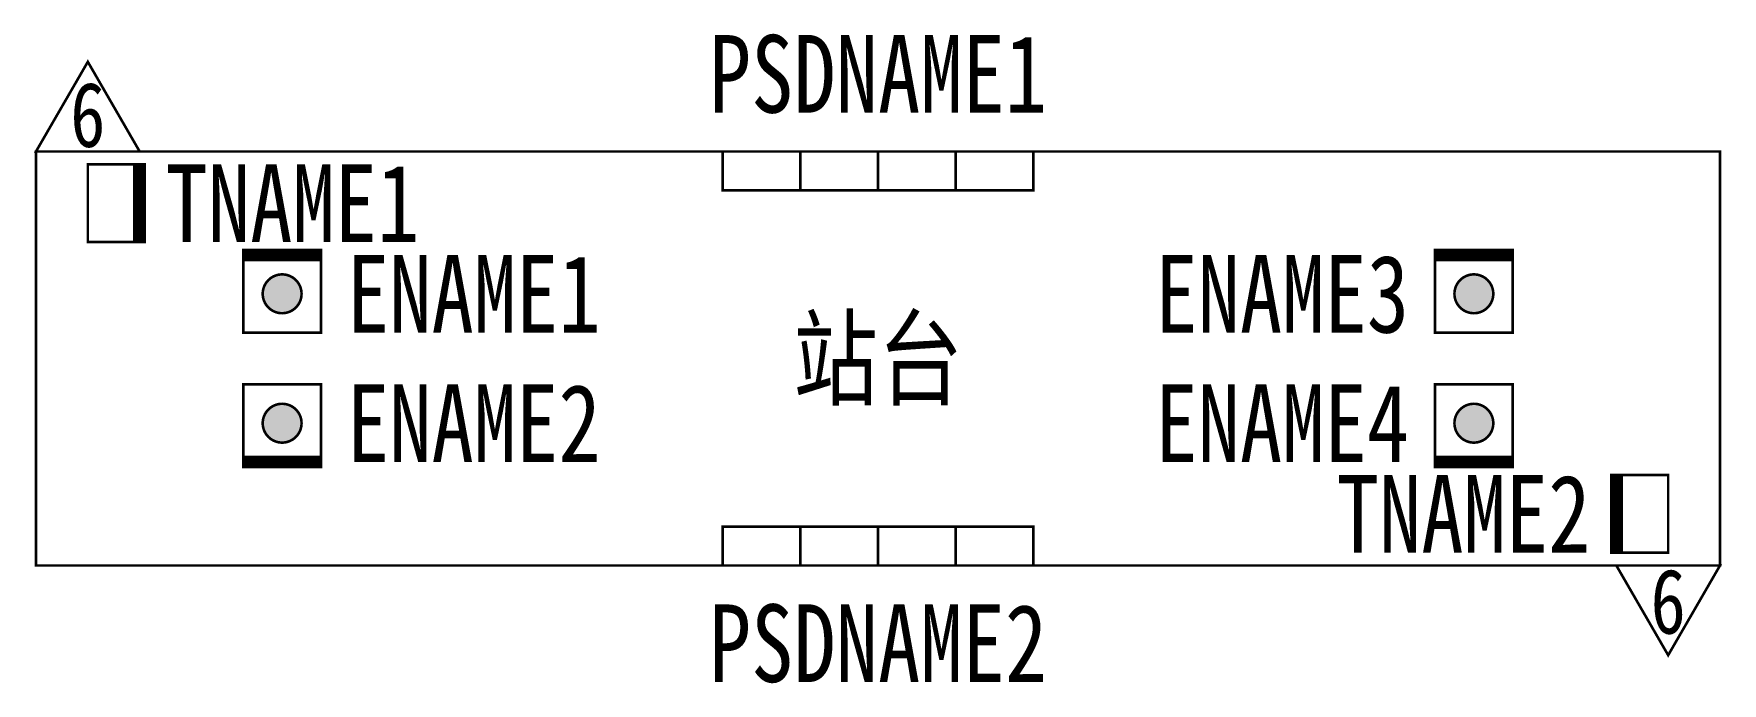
# Model space of a CAD drawing. Header units: inches. Extents: x -32.6 to 32.6, y -12.5 to 12.5.
import ezdxf
from ezdxf.enums import TextEntityAlignment as Align

# ---------------------------------------------------------------- set-up
doc = ezdxf.new("R2010")
doc.units = ezdxf.units.IN
doc.header["$MEASUREMENT"] = 0
doc.styles.add('HZ', font='', dxfattribs={"width": 0.8})
doc.styles.add('ST', font='', dxfattribs={"width": 0.8})
doc.styles.get('HZ').set_extended_font_data('SimSun')
doc.styles.get('ST').set_extended_font_data('SimSun')

msp = doc.modelspace()

# ---------------------------------------------------------------- hatches: boundary and pattern name
for points in [[(-23, 1.75, -1), (-23, 3.25, -1)], [(23, 1.75, 1), (23, 3.25, 1)], [(-23, -1.75, 1), (-23, -3.25, 1)], [(23, -1.75, -1), (23, -3.25, -1)]]:
    msp.add_hatch(color=7).paths.add_polyline_path(points)

# ---------------------------------------------------------------- linework, layer by layer
at = {"color": 7, "const_width": 0.1}
for points in [[(-32.5, 8), (-28.5, 8), (-30.5, 11.464)], [(-32.5, 8), (32.5, 8), (32.5, -8), (-32.5, -8)], [(-6, 8), (6, 8), (6, 6.5), (-6, 6.5)], [(-28.5, 4.5), (-30.5, 4.5), (-30.5, 7.5), (-28.5, 7.5)], [(-21.5, 4), (-21.5, 1), (-24.5, 1), (-24.5, 4)], [(-21.5, -4), (-21.5, -1), (-24.5, -1), (-24.5, -4)], [(21.5, -4), (21.5, -1), (24.5, -1), (24.5, -4)], [(-6, -8), (6, -8), (6, -6.5), (-6, -6.5)], [(32.5, -8), (28.5, -8), (30.5, -11.464)]]:
    msp.add_lwpolyline(points, close=True, dxfattribs=at)
for points in [[(-3, 6.5), (-3, 8)], [(0, 6.5), (0, 8)], [(3, 6.5), (3, 8)], [(24.5, 4), (21.5, 4)], [(28.5, -7.5), (28.5, -4.5)], [(-3, -6.5), (-3, -8)], [(0, -6.5), (0, -8)], [(3, -6.5), (3, -8)]]:
    msp.add_lwpolyline(points, dxfattribs=at)
at = {"const_width": 0.5}
for points in [[(-28.5, 7.55), (-28.5, 4.45)], [(-24.55, 4), (-21.45, 4)], [(21.45, 4), (24.55, 4)], [(-24.55, -4), (-21.45, -4)], [(21.45, -4), (24.55, -4)], [(28.5, -4.45), (28.5, -7.55)]]:
    msp.add_lwpolyline(points, dxfattribs=at)
at = {"color": 7}
for points in [[(21.5, 4, 0.1, 0.1, 0), (21.5, 1, 0.1, 0.1, 0), (24.5, 1, 0.1, 0.1, 0), (24.5, 4, 0, 0, 0)], [(28.5, -7.5, 0.1, 0.1, 0), (30.5, -7.5, 0.1, 0.1, 0), (30.5, -4.5, 0.1, 0.1, 0), (28.5, -4.5, 0, 0, 0)]]:
    msp.add_lwpolyline(points, format="xyseb", dxfattribs=at)
at = {"color": 7, "const_width": 0.1}
for points in [[(-23, 1.75, -1), (-23, 3.25, -1), (-23, 1.75)], [(23, 1.75, 1), (23, 3.25, 1), (23, 1.75)], [(-23, -1.75, 1), (-23, -3.25, 1), (-23, -1.75)], [(23, -1.75, -1), (23, -3.25, -1), (23, -1.75)]]:
    msp.add_lwpolyline(points, format="xyb", dxfattribs=at)

# ---------------------------------------------------------------- texts
at = {"color": 7, "style": 'ST', "width": 0.8}
for s, height, p in [('6', 2.5, (-30.5, 9.425)), ('站台', 3, (0, 0)), ('6', 2.5, (30.5, -9.382))]:
    msp.add_text(s, height=height, dxfattribs=at).set_placement(p, align=Align.MIDDLE_CENTER)
at = {"style": 'HZ', "width": 0.8}
for tag, p in [('PSDNAME1', (0, 11)), ('PSDNAME2', (0, -11))]:
    msp.add_attdef(tag, text='', height=3, dxfattribs=at).set_placement(p, align=Align.MIDDLE_CENTER)
for tag, p in [('TNAME1', (-27.5, 6)), ('ENAME1', (-20.5, 2.5)), ('ENAME2', (-20.5, -2.5))]:
    msp.add_attdef(tag, text='', height=3, dxfattribs=at).set_placement(p, align=Align.MIDDLE_LEFT)
for tag, p in [('ENAME3', (20.5, 2.5)), ('ENAME4', (20.5, -2.5)), ('TNAME2', (27.5, -6))]:
    msp.add_attdef(tag, text='', height=3, dxfattribs=at).set_placement(p, align=Align.MIDDLE_RIGHT)

doc.saveas('drawing.dxf')
